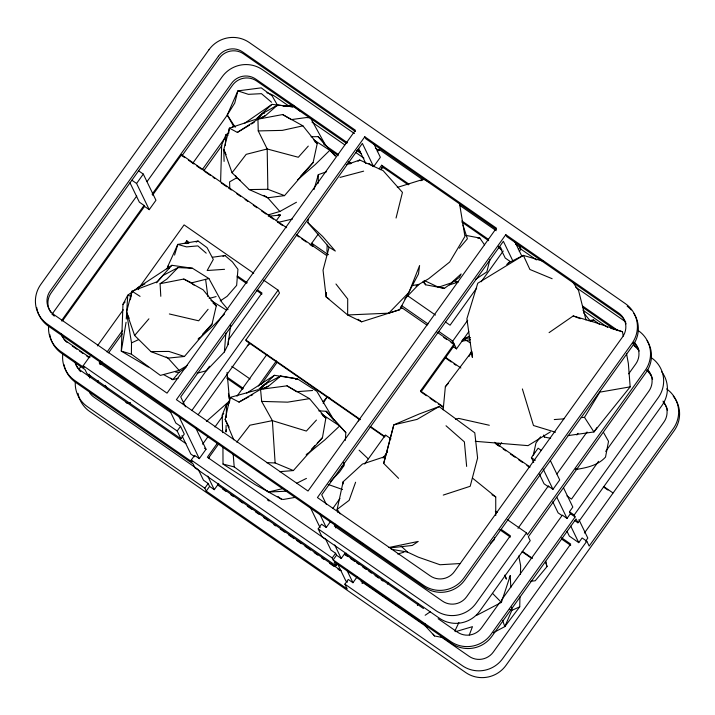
<?xml version="1.0" encoding="UTF-8"?>
<svg xmlns="http://www.w3.org/2000/svg" width="715" height="715" viewBox="0 0 715 715"><rect width="100%" height="100%" fill="white"/><g stroke="black" fill="none" stroke-linecap="round" stroke-linejoin="round"><path stroke-width="1.07" d="M318.211 183.281L318.3 174.666L326.585 171.743M187.518 365.365L179.125 370.37L160.375 375.402L131.399 354.166L131.515 342.878L126.484 312.124L131.998 291.175L157.175 281.755L171.895 265.301L192.496 268.277L208.896 278.528L221.954 302.409L228.04 309.613M226.11 425.354L225.985 432.003L226.235 429.84M226.253 417.605L226.512 404.324L229.47 402.858M295.402 497.327L283.506 499.436L281.513 499.213L255.005 484.529L223.009 464.08L222.946 446.875M493.305 632.748L504.844 626.581L519.734 606.812L519.957 596.784M520.44 574.494L520.636 565.583L518.724 556.002M220.613 181.637L221.668 145.029L226.047 134.581L228.907 132.972M343.066 483.992L343.146 481.758L362.425 464.08L385.662 456.367L383.669 463.374L398.604 478.362M171.895 265.301L138.129 287.493L127.735 295.25L122.962 304.322L121.3 351.119L148.237 367.081M327.193 245.093L326.943 250.661L327.801 254.683M197.099 373.194L206.295 370.799L224.376 351.932L228.094 344.496L228.246 341.296M126.278 319.042L127.735 295.25L130.809 296.18M343.969 462.587L343.763 465.921L339.5 472.079L330.393 481.499M345.345 440.369L345.819 432.584L326.219 411.286L318.711 410.821M326.406 292.507L326.12 296.868L347.642 314.966L361.674 321.813L399.676 309.711L418.49 273.934L419.598 265.533L408.98 292.31L388.737 313.17L347.642 314.966L347.713 299.004L335.952 283.989M98.098 382.677L98.241 380.603M494.494 537.466L494.342 539.664L490.284 543.427M225.261 145.315L226.047 134.581L228.148 135.153M224.376 351.932L225.877 333.047M443.166 409.865L445.347 386.699L471.891 351.539L472.356 357.339L466.886 318.801L477.763 283.238L523.371 255.398L543.391 261.297M229.542 401.741L230.051 397.424L258.088 389.693M228.094 344.496L230.668 325.164M307.834 222.642L322.671 236.486L335.317 251.054L329.097 247.247L307.834 222.642L308.514 218.361M228.728 132.427L229.417 128.137L255.872 119.28L271.968 104.363L293.132 106.884L277.626 105.007L262.325 113.676L257.802 118.601L262.325 113.676L264.452 113.202M126.072 322.277L121.3 351.119L131.399 354.166M279.529 471.677L293.373 470.559L322.438 437.66L325.861 418.105L309.532 398.648L286.992 385.841L260.564 389.335L238.998 402.098L230.051 397.424L225.162 419.41L233.769 439.796M130.362 299.755L131.998 291.175L140.069 296.368M226.074 154.61L223.786 149.551L232.053 172.762L249.213 189.573L267.732 197.778L284.525 195.624L313.107 162.564L317.219 143.626L302.901 125.84L282.622 114.561L257.936 119.173L237.344 132.409L229.417 128.137L223.786 149.551L224.081 161.411M343.146 481.758L337.123 509.411L337.998 512.566M129.174 318.238L126.484 312.124L134.626 335.478L150.928 351.61L168.043 358.108L184.425 356.481L212.051 324.047L216.261 305.904L203.149 289.843L183.791 279.047L160.08 283.703L160.803 296.305M396.056 218.03L402.447 192.389L383.097 170.626L359.734 160.017L346.266 164.781M489.945 259.456L486.817 271.923L475.466 279.395M385.939 455.312L393.813 424.844L419.07 414.048L439.073 406.576L474.787 432.843L477.602 458.02L470.193 486.28L443.255 495.084M383.669 463.374L393.813 424.844L417.06 419.392L439.073 406.576M417.417 605.48L417.962 603.38M329.097 247.247L323.037 270.163L326.12 296.868L328.855 298.79M314.046 189.529L318.3 174.666M174.567 255.067L177.776 244.414L198.064 241.027L207.046 247.64L213.302 259.429L207.153 270.52L224.546 269.314M100.609 364.543L100.913 363.551M208.646 458.565L209.039 457.314M335.71 527.885L336.783 525.829M362.541 583.118L362.934 581.858M476.404 615.49L501.394 602.414L510.26 575.629L510.805 587.569M355.596 482.232L349.126 500.348L337.123 509.411L340.286 513.871M469.29 634.992L472.463 626.662L455.705 631.64M222.615 432.655L222.222 415.156L226.512 404.324L228.514 404.922M168.901 268.089L167.909 266.177L177.776 244.414L186.552 246.89L197.832 245.889L206.215 253.164M469.165 356.374L471.417 351.288M534.695 452.238L533.274 455.267L535.982 442.934L540.611 436.794M454.794 631.175L458.914 622.524M509.25 577.559L510.26 575.629M89.581 377.994L90.635 375.974M358.34 420.992L359.359 419.106M581.241 417.587L584.486 417.354L599.814 392.151L630.174 386.851L628.351 363.47L626.528 353.621M323.126 403.287L327.327 396.789L329.946 398.192M597.052 427.516L593.942 431.949L568.076 435.596M143.304 174.094L155.959 200.263L149.229 209.656L136.583 183.478L143.304 174.094L138.612 170.831M136.735 196.008L53.929 311.561A28.993 28.493 -25.8 0 0 52.213 314.26M147.084 181.556L222.124 76.836A28.993 28.493 -25.8 0 1 262.45 69.677L354.443 133.553M129.987 182.772L139.362 202.157L144.064 205.419L63.331 318.086A17.401 17.097 -25.8 0 0 61.642 320.999M152.072 194.239L231.526 83.36A17.392 17.097 -25.8 0 1 255.72 79.07L347.427 142.741M144.064 205.419L144.528 206.394L63.796 319.06A17.401 17.097 -25.8 0 0 62.67 320.847M152.545 195.204L181.538 154.753L286.635 227.719M184.747 157.622L182.003 155.718L232.464 85.3A17.392 17.097 -25.8 0 1 256.658 81.01L346.712 143.536M192.549 163.565L227.486 114.811M202.202 169.741L224.707 138.326M232.429 127.556L233.716 125.76M203.784 170.778L221.793 145.646M48.593 326.38A28.993 28.493 -25.8 0 0 60.605 351.351L84.111 367.671L83.172 365.731L90.939 354.899M97.401 345.872L123.284 309.756M139.452 287.189L184.095 224.894L253.691 273.219M102.093 361.915L100.154 364.623L99.305 362.863L100.601 361.057M107.071 352.021L122.623 330.321M166.675 268.84L168.624 266.123M184.819 243.52L186.767 240.812L189.511 242.716M108.573 352.87L122.176 333.887M364.802 136.771L176.417 399.667L308.022 491.035L496.407 228.148L364.802 136.771L365.74 138.71L496.433 229.452M182.924 403.323L209.486 366.259M228.273 340.036L261.967 293.025L257.382 289.834M180.538 426.301L184.291 434.059L180.922 438.751L177.177 430.993L180.538 426.301L175.836 423.039L169.276 409.463M191.808 410.571L278.09 290.156L263.629 280.119M313.143 246.121L311.731 243.216L318.229 234.145M377.332 151.669L379.013 149.328L422.958 179.84M359.868 419.812L246.326 340.983L245.862 340.009L279.502 293.07L278.09 290.156M198.153 414.709L249.401 343.182M379.093 168.856L381.685 165.237L409.043 184.238M380.586 169.714L382.534 166.997L381.685 165.237M381.649 168.454L382.874 166.747M62.741 354.399A28.993 28.493 -25.8 0 0 74.664 380.434L192.174 462.015L191.236 460.076L194.596 455.384L199.297 458.646L206.027 449.252L195.526 427.525M202.622 444.185L207.815 436.937M214.947 426.98L222.731 416.112M237.005 396.199L266.847 354.551M217.637 442.871L207.359 457.216L326.827 540.156M258.374 386.029L276.365 360.914M208.7 457.779L218.826 443.649M261.029 384.75L277.062 362.38M357.232 576.737L352.951 582.716L348.259 579.454L344.889 584.146L347.231 588.99L206.233 491.098L204.821 488.184L208.19 483.492L203.489 480.23L198.797 470.533M206.233 491.098L209.593 486.397L208.19 483.492M209.593 486.397L214.294 489.659L218.781 483.403M505.809 234.672L317.424 497.569L430.224 575.879A17.392 17.097 -25.8 0 0 454.418 571.589L622.622 336.863A17.401 17.097 -25.8 0 0 618.609 312.991L505.809 234.672L506.747 236.611L619.548 314.931A17.401 17.097 -25.8 0 1 626.081 323.904M476.655 288.091L450.066 325.2L445.508 322.027M481.195 281.755L503.244 250.992M647.066 340.635A28.993 28.493 -25.8 0 1 646.074 372.47L528.34 536.777L530.217 540.656L479.756 611.075A28.993 28.493 -25.8 0 1 439.43 618.234L321.929 536.652L318.184 528.894L321.544 524.202L326.246 527.464L330.527 521.485M332.824 508.463L339.974 498.489M364.668 464.026L385.457 435.006L390.953 438.813M468.834 331.635L456.483 348.866L454.615 344.988L420.974 391.936L420.5 390.962L454.141 344.022L452.738 341.109L467.681 320.257M508.624 263.12L509.929 261.306L505.228 258.044L499.606 246.407M518.339 249.571L520.02 247.22L515.444 244.047M519.269 251.51L520.958 249.16L520.02 247.22M335.594 524.238L334.307 526.034L442.415 601.083A17.401 17.097 -25.8 0 0 466.609 596.793L510.34 535.767L501.287 529.475M383.008 458.074L387.494 451.808M563.456 487.693L572.822 507.078L569.462 511.77L574.163 515.032L575.101 516.972L490.999 634.339A28.993 28.493 -25.8 0 1 450.682 641.498L333.172 559.908L332.243 557.977L335.603 553.276L330.902 550.014L325.28 538.386M333.172 559.908L336.542 555.215L335.603 553.276M64.046 364.677A28.993 28.493 -25.8 0 0 75.602 382.373L193.113 463.955L194.981 467.833L335.987 565.726L337.105 564.162M336.542 555.215L341.243 558.478L344.603 553.785L423.477 608.545M347.713 556.592L345.068 554.76L346.194 553.187M361.96 583.226L363.256 581.411M387.378 584.128L388.665 582.323M497.586 445.096L498.882 443.291M499.124 446.196L501.662 442.656M533.739 462.444L531.397 457.6L538.118 448.207L541.255 450.379M518 528.313L548.28 486.066L552.981 489.328L559.702 479.935L550.336 460.549M556.922 473.991L587.042 431.967M628.691 373.838L635.742 364.007A17.401 17.097 -25.8 0 0 634.16 342.181M507.239 519.555L526.463 532.898L476.002 603.317A28.993 28.493 -25.8 0 1 435.685 610.476L318.184 528.894M598.571 461.327L571.491 499.124L566.906 495.933M605.659 451.433L648.863 391.15A17.401 17.097 -25.8 0 0 647.316 369.36M499.544 602.772L481.597 627.815A17.392 17.097 -25.8 0 1 457.403 632.105L438.152 618.734M501.465 600.091L562.339 515.14L567.031 518.402L570.4 513.71L569.462 511.77M574.163 515.032L658.256 397.674A28.993 28.493 -25.8 0 0 651.58 357.884M574.78 520.618L577.908 522.79L662.01 405.423A28.993 28.493 -25.8 0 0 661.741 371.8M584.423 533.015L663.851 422.163A17.401 17.097 -25.8 0 0 663.002 401.133M567.004 531.263L569.346 536.116L578.748 542.64L582.117 537.948L586.809 541.21L589.16 546.054L673.253 428.687A28.993 28.493 -25.8 0 0 666.577 388.906M585.576 541.228L587.819 538.1L578.918 519.68M586.809 541.21L502.717 658.569A28.993 28.493 -25.8 0 1 462.391 665.728L344.889 584.146M276.187 220.792L280.378 215.036L278.189 214.884M576.808 434.952L578.051 433.308M232.053 172.762L246.175 154.351L267.195 148.979L298.316 157.264L308.281 146.101M236.799 442.174L249.893 425.211L272.379 420.643L306.36 431.065L316.45 420.054M630.174 386.851L593.942 431.949L584.486 417.354M208.083 309.291L198.698 320.803L169.348 313.965M186.088 367.287L178.973 372.39L172.833 379.674L163.422 374.517M459.325 248.221L467.387 238.765L462.963 225.037M134.626 335.478L148.908 318.819M545.777 561.293L547.011 566.602L535.204 580.777L530.771 581.241M323.126 401.624L327.327 396.789M156.531 282.8L163.047 275.463L178.08 267.58L192.496 268.277M445.347 386.699L448.305 383.383M122.962 304.322L125.125 301.918M300.3 176.489L313.107 162.564M198.1 339.053L199.565 337.48M202.506 334.316L212.051 324.047M261.708 387.476L274.444 375.304L297.547 378.923L316.834 391.293L334.048 420.313L326.219 411.286L345.819 432.584M260.93 388.272L264.666 384.321L280.798 375.983L297.547 378.923L295.358 379.281M306.19 454.838L307.665 453.274M311.356 449.378L315.047 445.472M317.263 443.13L322.438 437.66M224.537 314.055L213.705 325.334L198.386 339.276M506.738 264.541L508.276 262.95L523.371 255.398L529.904 269.475L552.15 278.725M222.222 415.156L223.759 413.565M404.753 298.915L418.847 284.4L428.598 278.796L449.663 262.048L464.938 236.415L459.414 202.926M178.08 267.58L166.899 279.056L160.08 283.703M311.07 136.771L318.175 136.637L335.424 156.076L329.803 150.302L315.181 164.629L297.467 179.939M260.85 118.395L265.542 115.598L277.626 105.007M206.421 421.412L229.604 400.901L227.048 372.408M263.549 388.853L268.456 386.207L280.798 375.983M306.377 455.035L324.699 440.029L339.661 425.952L321.187 413.735M258.91 389.023L264.666 384.321L266.856 383.964M247.345 345.658L249.982 343.611M358.001 161.295L359.734 160.017M438.447 287.233L444.471 288.315L459.432 277.322L461.103 273.952L451.183 282.943L438.447 287.233L424.093 280.423M381.765 168.07L382.614 167.453L383.606 167.739M186.847 243.636L187.688 243.02L188.689 243.315M549.075 332.636L573.216 315.95L594.817 322.358L622.479 331.751L623.283 336.122M244.762 123.15L271.968 104.363M425.157 615.258L430.43 611.683M220.211 300.944L227.129 296.305L236.647 285.392L237.943 269.296L232.411 261.887L224.921 255.514L212.355 257.266M246.693 393.125L274.444 375.304M416.05 286.143L418.847 284.4L412.564 285.5M550.362 431.931L528.036 445.633L475.278 441.316M237.344 132.409L249.571 125.125M251.448 123.999L254.263 122.319M240.267 180.207L236.602 177.865L229.569 181.887L229.801 188.233M341.842 467.002L343.763 465.921L343.736 462.668M196.142 242.108L198.064 241.027M268.089 214.92L279.842 211.479L296.466 202.247M420.831 180.752L423.754 179.161L429.644 182.298M238.998 402.098L248.82 396.798M250.777 395.744L252.744 394.68M144.877 283.891L138.129 287.493L138.656 289.629M591.752 320.892L593.629 319.963L599.465 324.253M296.752 483.233L306.422 478.406M265.542 115.598L257.936 119.173L258.24 130.925L267.195 148.979L267.857 189.296L284.525 195.624M131.515 342.878L138.603 339.625M519.734 606.812L511.842 610.36L504.844 626.581L502.565 620.361M463.249 338.892L469.299 336.354M462.131 340.322L466.725 338.392L470.586 337.668M222.964 256.31L224.921 255.514M268.456 386.207L260.564 389.335L261.672 401.401L272.379 420.643L275.123 462.945L293.373 470.559M183.791 279.047L191.647 282.854L208.896 278.528M575.7 469.549C586.461 467.735 597.633 465.671 605.516 457.108L608.528 441.352L603.639 432.673M449.404 284.928L457.466 282.291M388.737 313.17L399.676 309.711M397.29 187.437L423.754 179.161M397.674 554L403.859 552.212M455.535 419.285L458.681 418.4L489.31 425.264M209.173 298.441L216.109 296.573M178.124 378.262L172.833 379.674L170.662 378.163M340 177.418L363.64 171.153M282.523 488.649L268.465 492.036L234.207 466.904L223.009 464.08M277.581 222.517L292.435 219.031M302.901 125.84L282.336 130.38L258.24 130.925M388.897 547.493L418.212 541.443L412.314 545.456L390.542 547.851M461.702 341.269L470.381 339.697M309.532 398.648L287.662 402.152L261.672 401.401M575.593 469.067L577.666 468.79M588.311 320.651L593.629 319.963M126.886 403.421L130.219 403.063M268.304 216.296L280.378 215.036M283.229 106.151L291.908 105.302M455.357 282.202L458.476 281.96L454.338 280.655M312.589 390.515L296.555 391.704L286.992 385.841M554.259 419.562L563.974 418.856M460.567 563.509L440.029 564.752L418.311 557.155L407.55 552.105L391.239 549.218M287.385 491.169L268.465 492.036L266.909 490.49M130.273 402.76L125.912 402.491M249.213 189.573L267.857 189.296M477.736 238.068L479.819 238.05L484.538 244.861M150.928 351.61L168.919 351.423L184.425 356.481M266.632 462.668L275.123 462.945M175.649 372.166L178.973 372.39M310.444 117.841L306.369 117.546L291.327 119.593L282.622 114.561M422.958 281.701L425.657 284.802L444.471 288.315M465.769 235.36L479.819 238.05M424.826 623.444L424.987 625.616L434.488 635.948L444.113 637.834M543.472 435.605L544.338 437.044L550.613 438.295M610.762 328.301L622.479 331.751M555.475 432.226L533.479 425.514L522.379 388.942M328.122 484.439L342.565 489.525M573.216 315.95L580.24 318.711M509.875 609.412L511.842 610.36L511.69 607.106M491.974 494.762L495.736 496.916L495.754 515.506M465.17 339.804L470.524 342.941M210.961 300.443L226.7 310.256M166.202 356.946L168.043 358.108L179.125 370.37M264.076 195.436L267.732 197.778L279.842 211.479M313.554 139.747L329.803 150.302M360.548 542.417L363.202 544.142M355.427 131.551L243.538 53.866A17.392 17.097 -25.8 0 0 219.344 58.156L51.149 292.891A17.401 17.097 -25.8 0 0 50.72 312.241M459.584 205.268L496.21 230.695M375.393 148.103L379.039 150.633M520.958 249.16L536.438 259.911M575.611 287.108L625.705 321.884M461.935 220.962L488.39 239.319M498.418 246.282L501.152 248.185M357.518 149.748L360.271 151.66M382.534 166.997L408.265 184.854M461.872 222.079L488.658 240.678M498.355 247.408L502.001 249.937M582.609 306.029L618.082 330.661M356.722 150.481L361.272 153.645M582.636 307.334L614.471 329.436M289.226 106.312L275.57 96.82A28.993 28.493 -25.8 0 0 266.892 92.762M311.999 122.122L344.791 144.886M355.721 152.474L363.926 158.167M582.904 310.203L607.634 327.372M634.178 345.801L637.843 348.348M368.922 163.404L372.837 166.13M323.806 144.376L338.463 154.547M348.545 161.545L351.288 163.458M328.328 148.8L338.24 155.682M348.044 162.493L350.18 163.967M407.201 295.438L435.471 315.065M311.731 243.216L328.212 254.656M401.464 305.511L428.017 323.949M439.001 331.572L452.738 341.109M296.689 234.699L326.701 255.532M400.811 306.994L427.025 325.191M436.972 332.1L454.141 344.022M188.403 160.16L193.881 163.967M196.625 165.871L201.192 169.044M204.847 171.582L210.335 175.39M213.079 177.293L214.902 178.562M221.301 183.004L226.789 186.812M228.612 188.081L231.356 189.984M236.835 193.792L240.49 196.33M245.066 199.503L247.81 201.407M253.289 205.214L256.944 207.752M261.511 210.925L266.087 214.098M269.743 216.636L273.398 219.174M277.965 222.347L282.532 225.52M296.242 235.038L298.986 236.942M301.73 238.846L306.297 242.019M309.953 244.557L312.696 246.46M400.382 307.334L402.188 308.594M443.765 337.462L446.482 339.339M450.995 342.476L453.712 344.362M452.827 346.328L456.483 348.866M445.311 357.205L460.88 368.011M445.785 358.179L451.272 361.996M454.025 363.899L455.848 365.168M603.809 486.575L612.952 492.921M603.362 486.906L607.938 490.079M131.882 180.216L136.583 183.478M531.397 457.6L535.312 460.317M420.5 390.962L443.327 406.808M494.458 442.308L530.065 467.029M421.886 392.571L426.453 395.735M430.099 398.273L435.578 402.08M438.322 403.975L442.889 407.148M495.835 443.908L498.578 445.811M503.146 448.984L505.88 450.888M510.447 454.052L515.014 457.225M518.661 459.763L522.316 462.292M526.875 465.465L529.618 467.369M144.528 206.394L149.229 209.656M547.958 486.486L544.044 483.769L539.36 474.072M237.201 275.829L247.292 282.836M237.031 276.875L246.309 283.319M256.372 290.299L261.896 294.142M570.4 513.71L575.101 516.972M562.017 515.569L558.102 512.852L552.767 501.805M561.57 537.743L570.686 544.07L493.314 652.044A17.401 17.097 -25.8 0 1 469.12 656.334L440.726 636.618M561.588 539.047L570.713 545.375M495.334 511.288L497.166 512.557M245.862 340.009L360.315 419.473M370.388 426.471L385.036 436.642M369.941 426.801L384.59 436.972M499.758 529.708L510.385 537.09M522.522 551.417L532.532 558.361M522.084 551.757L531.174 558.066M231.812 366.321L250.125 379.039M227.004 377.046L243.297 388.361M226.807 378.19L242.743 389.255M99.305 362.863L170.831 412.528M89.938 357.652L67.335 341.967A17.401 17.097 -25.8 0 1 61.124 333.932M72.322 346.069L76.845 349.206M79.553 351.092L83.172 353.603M86.783 356.115L88.597 357.366M204.463 448.171L206.027 449.252M83.172 365.731L177.177 430.993M180.922 438.751L86.926 373.48L85.049 369.61L61.544 353.29A28.993 28.493 -25.8 0 1 49.809 334.584M267.347 499.821L269.171 501.09M185.945 443.631L81.394 371.04A17.401 17.097 -25.8 0 1 74.869 362.067M350.359 558.424L354.765 561.49M356.526 562.714L359.171 564.546M362.702 566.995L366.223 569.444M368.869 571.276L371.514 573.108M375.035 575.557L378.557 578.006M381.202 579.838L382.963 581.063M194.748 456.778L190.834 454.052L181.932 435.641M191.236 460.076L332.243 557.977M361.021 581.286L426.98 627.082M198.484 469.728L94.049 397.218A17.401 17.097 -25.8 0 1 89.563 392.624M217.655 484.967L341.127 570.695M222.579 489.033L226.244 491.571M230.82 494.753L233.573 496.657M239.06 500.473L242.725 503.02M247.301 506.193L251.886 509.375M255.541 511.913L259.205 514.46M263.781 517.633L268.366 520.815M273.854 524.631L275.686 525.9M280.262 529.082L284.847 532.255M288.502 534.802L293.999 538.618M296.743 540.522L301.328 543.704M304.983 546.242L310.48 550.058M314.144 552.606L317.809 555.144M321.464 557.691L324.217 559.595M329.704 563.411L334.289 566.584M337.945 569.131L339.777 570.4M347.463 582.126L345.899 581.036L337.462 563.59M204.821 488.184L87.319 406.603A28.993 28.493 -25.8 0 1 75.272 382.176M358.027 319.256L361.674 321.813M278.055 496.568L281.513 499.213M322.483 415.406L325.861 418.105M472.642 478.219L495.736 496.916M314.761 141.579L317.219 143.626M632.882 343.629L638.567 350.136M292.998 105.194L300.506 111.522M271.521 102.227L261.458 93.665L248.382 94.335L237.845 90.885L227.281 115.008L233.733 126.528M446.017 425.774L464.384 441.897L466.645 466.421M213.025 303.026L216.261 305.904M401.204 546.197L407.55 552.105M359.091 450.173L368.252 458.869M191.647 282.854L194.015 285.115M647.066 370.325L650.891 375.152M492.546 593.387L501.394 602.414M318.175 136.637L325.227 144.645L310.98 118.797M583.654 312.821L590.474 321.214M433.174 634.151L434.488 635.948M572.956 282.354L578.56 290.54L585.996 320.034M167.909 266.177L169.08 268M424.04 281.978L425.657 284.802M277.804 105.784L272.093 95.828L261.243 87.856L237.845 90.885L234.761 103.005L227.281 115.008L235.226 127.27M225.162 419.41L229.149 427.186M105.337 385.314L107.116 388.96M514.791 241.607L521.825 256.149M513.093 261.395L503.378 241.304L321.723 494.807L326.415 504.504M577.908 522.79L576.04 518.911L491.938 636.279A28.993 28.493 -25.8 0 1 451.621 643.428L334.111 561.847L335.987 565.726M543.132 468.969L552.981 489.328M556.833 497.291L567.031 518.402M570.784 526.16L578.748 542.64M548.28 486.066L548.745 487.031M379.013 149.328L379.442 150.213M373.784 143.706L380.353 157.282L373.623 166.666L362.371 143.402L180.725 396.914L185.498 406.79M358.707 148.729L365.866 163.547M526.463 532.898L527.402 534.838L645.136 370.531A28.993 28.493 -25.8 0 0 638.459 330.741M181.538 154.753L182.003 155.718M344.603 553.785L345.068 554.76M319.685 513.888L326.246 527.464M334.683 544.91L341.243 558.478M346.864 570.114L352.951 582.716M186.767 240.812L187.616 242.564M310.283 507.364L320.123 527.724M178.678 415.996L199.297 458.646M207.734 476.092L214.294 489.659M505.058 576.138L506.417 579.123L504.853 575.057M235.691 175.845L236.602 177.865M543.588 435.051L544.338 437.044M545.339 561.49L547.011 566.602M228.451 393.375L229.274 398.756M205.661 279.788L207.895 296.609M233.126 453.489L234.207 466.904M633.946 313.501A28.993 28.493 -25.8 0 1 632.954 345.327L464.759 580.053A28.993 28.493 -25.8 0 1 424.442 587.212L48.423 326.147A28.993 28.493 -25.8 0 1 36.688 307.441M627.162 306.181A28.993 28.493 -25.8 0 1 631.274 309.97M54.313 316.137A17.401 17.097 -25.8 0 1 51.998 313.921M78.024 393.33A28.993 28.493 -25.8 0 0 89.661 411.447L465.671 672.511A28.993 28.493 -25.8 0 0 505.997 665.352L674.191 430.627A28.993 28.493 -25.8 0 0 673.235 396.119M78.847 369.646A28.993 28.493 -25.8 0 1 80.634 366.813M88.401 376.153A17.401 17.097 -25.8 0 1 89.438 374.231M647.021 370.147A17.401 17.097 -25.8 0 1 650.275 373.802M650.784 374.633A17.401 17.097 -25.8 0 1 652.616 379.299M633.508 342.691A17.401 17.097 -25.8 0 1 639.201 351.047M66.969 342.306A17.401 17.097 -25.8 0 1 63.957 339.241M62.866 337.605A17.401 17.097 -25.8 0 1 62.071 336.068M80.67 371.666A17.401 17.097 -25.8 0 1 79.177 370.138M77.899 368.457A17.401 17.097 -25.8 0 1 75.549 363.059M663.216 402.286A17.401 17.097 -25.8 0 1 667.569 410.151M209.003 49.693L40.809 284.418A28.993 28.493 -25.8 0 0 47.485 324.208L423.503 585.272A28.993 28.493 -25.8 0 0 463.821 578.113L632.015 343.388A28.993 28.493 -25.8 0 0 625.339 303.598L249.329 42.543A28.993 28.493 -25.8 0 0 209.003 49.693M218.406 56.226L50.211 290.951A17.401 17.097 -25.8 0 0 54.215 314.823L167.024 393.143L355.4 130.246L242.6 51.927A17.392 17.097 -25.8 0 0 218.406 56.226"/></g></svg>
